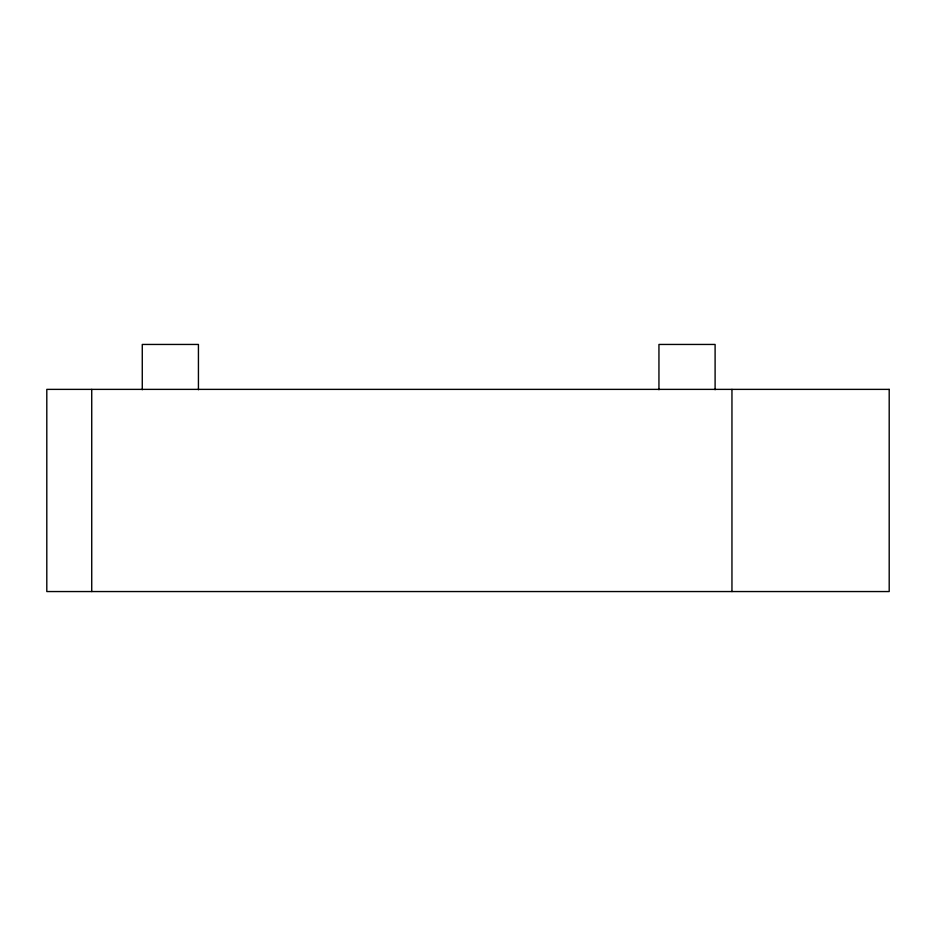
<?xml version="1.0" encoding="UTF-8"?>
<svg xmlns="http://www.w3.org/2000/svg" width="936" height="936" viewBox="0 0 936 936"><rect width="100%" height="100%" fill="white"/><g stroke="black" fill="none" stroke-linecap="round" stroke-linejoin="round"><path stroke-width="1.4" d="M731.952 389.376L731.952 591.552M715.104 389.739L715.104 344.448L658.944 344.448L658.944 389.739M198.432 389.739L198.432 344.448L142.272 344.448L142.272 389.739M91.728 389.376L91.728 591.552M889.2 389.376L46.8 389.376L46.8 591.552L889.2 591.552L889.2 389.376"/></g></svg>
